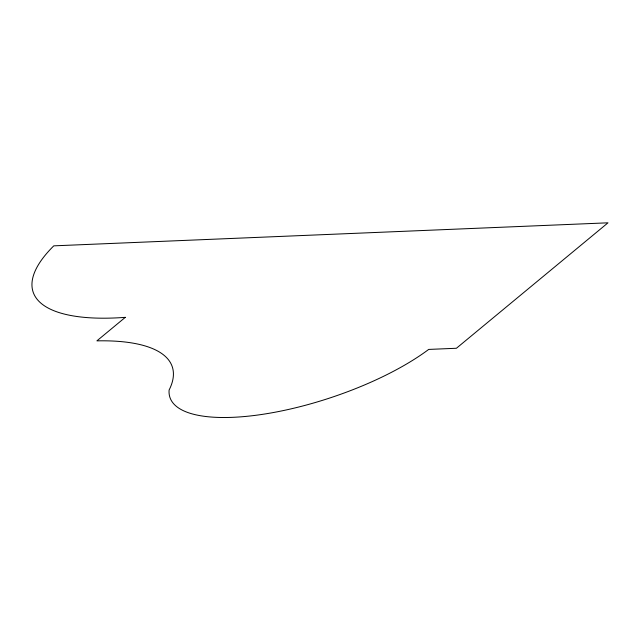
<?xml version="1.0" encoding="UTF-8"?>
<svg xmlns="http://www.w3.org/2000/svg" width="640" height="640" viewBox="0 0 640 640"><rect width="100%" height="100%" fill="white"/><g stroke="black" fill="none" stroke-linecap="round" stroke-linejoin="round"><path stroke-width="0.96" d="M125.304 317.344L96.888 340.864A197.52 65.936 -18.4 0 1 169.12 389.992A152.816 51.016 -18.4 0 0 264.256 414.08A152.816 51.016 -18.4 0 0 428.704 349.416L456.416 348.264L608 222.816L53.784 245.848A199.304 66.528 -18.4 0 0 125.304 317.344"/></g></svg>
